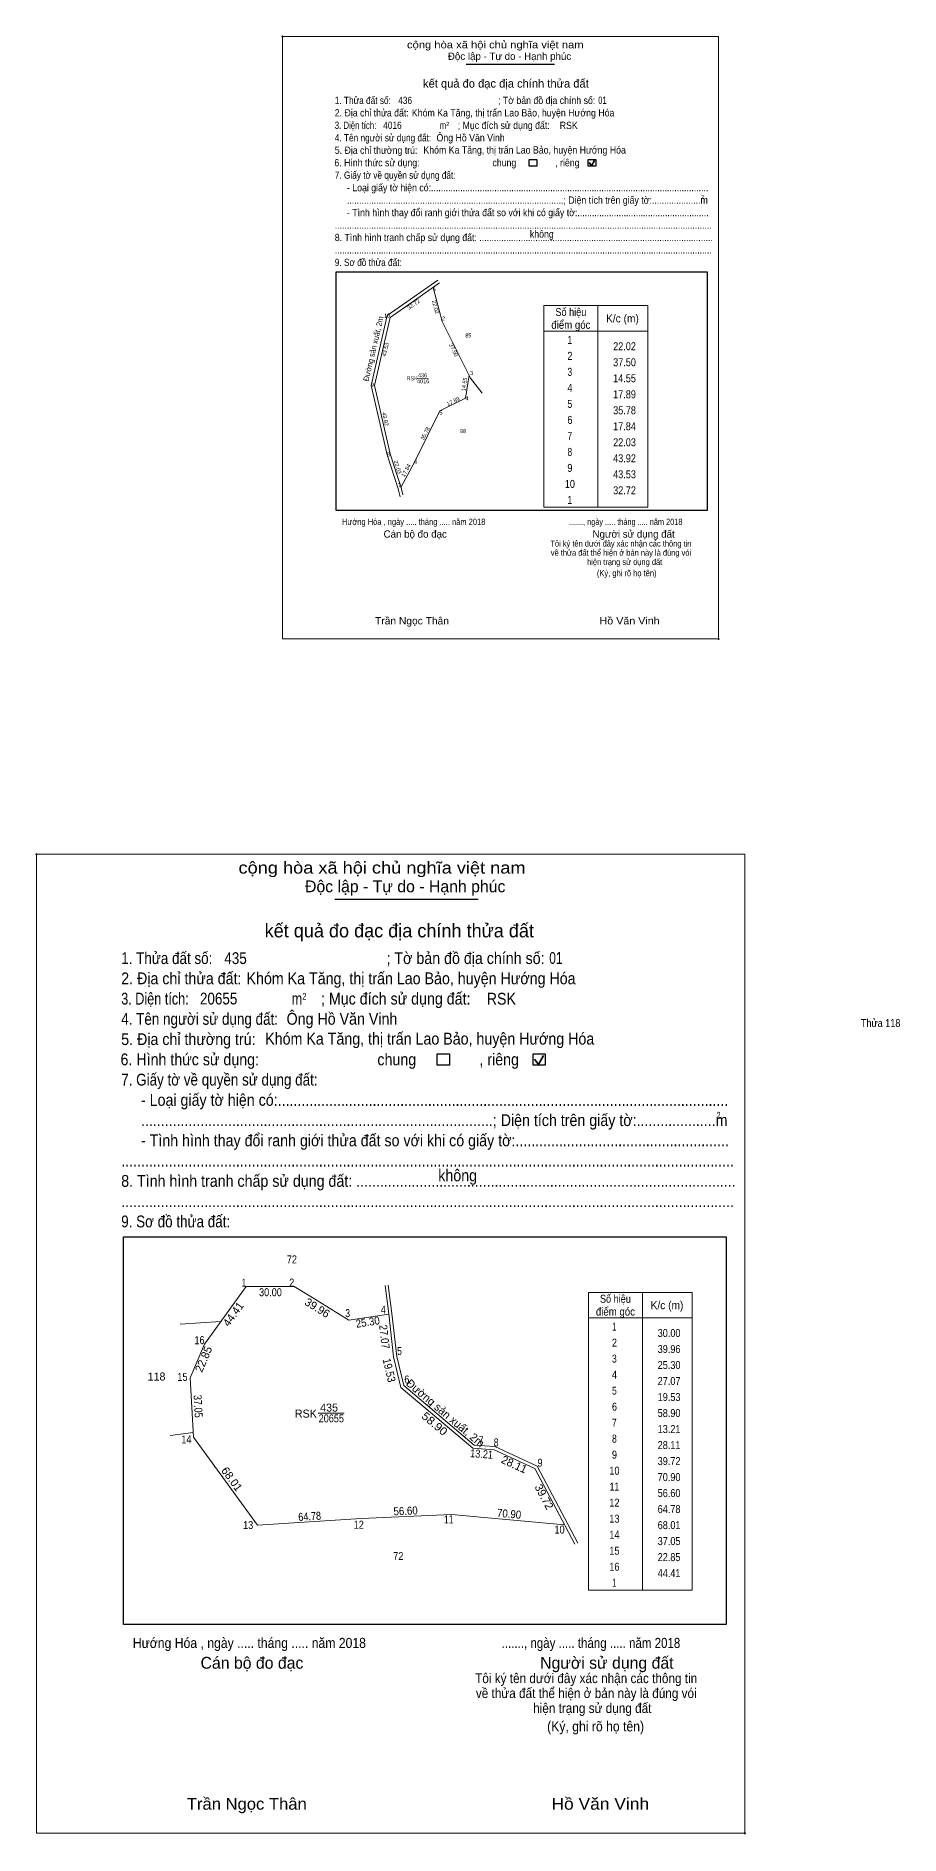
# Model space of a CAD drawing. Header units: metres. Extents: x 535588 to 538099, y 1839141 to 1840775.
# Drawn here: x 535588 to 536127, y 1839651 to 1840775 of the extents above; entities that cross this region are included whole.
import ezdxf
from ezdxf.enums import TextEntityAlignment as Align

# ---------------------------------------------------------------- set-up
doc = ezdxf.new("R2010")
doc.units = ezdxf.units.M
doc.header["$LTSCALE"] = 1.2
doc.header["$PDMODE"] = 32
doc.header["$PDSIZE"] = 0.6
doc.linetypes.add('MEDIUM_DASHED', pattern=[4.5, 3, -1.5])
for name, color, linetype, lineweight in [('1', 7, 'MEDIUM_DASHED', 13), ('44', 7, 'Continuous', 13), ('6', 7, 'Continuous', 13), ('63', 7, 'Continuous', 13), ('7', 7, 'Continuous', 25)]:
    doc.layers.add(name, color=color, linetype=linetype, lineweight=lineweight)

msp = doc.modelspace()

# ---------------------------------------------------------------- linework, layer by layer
at = {"layer": '44'}
for p, q in [((535819.41, 1840609.1), (535838.82, 1840622.76)), ((535820.56, 1840607.46), (535839.8, 1840620.99)), ((535807.2, 1840600.56), (535819.41, 1840609.1)), ((535808.97, 1840599.35), (535820.56, 1840607.46)), ((535797.06, 1840556.96), (535807.2, 1840600.56)), ((535799.11, 1840556.95), (535808.97, 1840599.35)), ((535825.84, 1840561.28), (535832.73, 1840561.06)), ((535807.14, 1840513.58), (535797.06, 1840556.95)), ((535809.06, 1840514.17), (535799.11, 1840556.95)), ((535816.04, 1840492.25), (535809.05, 1840514.21)), ((535814.13, 1840491.64), (535807.13, 1840513.62)), ((535816.06, 1840492.2), (535816.96, 1840488.65)), ((535814.17, 1840491.52), (535815.24, 1840487.32)), ((535719.11, 1839993.95), (535749.11, 1839993.95)), ((535808.12, 1839976.82), (535805.79, 1839994.63)), ((535810.1, 1839977.08), (535807.77, 1839994.89)), ((535703.34, 1839972.11), (535677.92, 1839970.53)), ((535764.07, 1839914.79), (535780.24, 1839914.79)), ((535671.6, 1839900.83), (535685.96, 1839902.72)), ((535918.22, 1839844.49), (535924.25, 1839832.93)), ((535920, 1839845.41), (535926.16, 1839833.6))]:
    msp.add_line(p, q, dxfattribs=at)
for points in [[(535835.75, 1840618.15), (535841.5, 1840596.89), (535859.18, 1840561.51), (535866.42, 1840552.14)], [(535815.74, 1840493.18), (535824.09, 1840508.95), (535840.09, 1840540.95), (535856.09, 1840548.95), (535858.26, 1840563.34)], [(535719.11, 1839993.95), (535693.11, 1839957.95), (535684.11, 1839936.95), (535686.11, 1839899.95), (535726.11, 1839844.95)], [(535719.11, 1839993.95), (535693.11, 1839957.95), (535684.11, 1839936.95), (535686.11, 1839899.95)], [(535808.12, 1839976.8), (535783.11, 1839972.95), (535759.11, 1839987.95), (535749.11, 1839993.95)], [(535918.22, 1839844.49), (535899.39, 1839880.19), (535873.86, 1839891.96), (535860.69, 1839892.98), (535815.65, 1839930.94), (535811.11, 1839949.94), (535808.11, 1839976.84)], [(535919.99, 1839845.42), (535900.84, 1839881.72), (535874.37, 1839893.93), (535861.49, 1839894.92), (535817.44, 1839932.05), (535813.08, 1839950.28), (535810.1, 1839977.06)], [(535726.11, 1839844.95), (535790.77, 1839848.97), (535847.31, 1839851.5), (535917.92, 1839845.06)]]:
    msp.add_lwpolyline(points, dxfattribs=at)
at = {"layer": '63'}
for p, q in [((535938.61, 1840606.79), (535938.61, 1840480.79)), ((535938.61, 1840606.79), (535938.61, 1840480.79)), ((535969.81, 1840606.79), (535969.81, 1840480.79)), ((535966.42, 1839990.33), (535966.42, 1839804.33)), ((535966.42, 1839990.33), (535966.42, 1839804.33)), ((535997.62, 1839990.33), (535997.62, 1839804.33))]:
    msp.add_line(p, q, dxfattribs=at)
for points in [[(535905.01, 1840480.79), (535905.01, 1840606.79), (535938.61, 1840606.79), (535969.81, 1840606.79)], [(535905.01, 1840590.79), (535938.61, 1840590.79), (535969.81, 1840590.79)], [(535969.81, 1840480.79), (535938.61, 1840480.79), (535905.01, 1840480.79)], [(535932.82, 1839804.33), (535932.82, 1839990.33), (535966.42, 1839990.33), (535997.62, 1839990.33)], [(535932.82, 1839974.33), (535966.42, 1839974.33), (535997.62, 1839974.33)], [(535997.62, 1839804.33), (535966.42, 1839804.33), (535932.82, 1839804.33)]]:
    msp.add_lwpolyline(points, dxfattribs=at)
at = {"layer": '7'}
for p, q in [((535856.46, 1840757.67), (535911.5, 1840757.67)), ((535775.21, 1840627.87), (536006.89, 1840627.87)), ((536006.89, 1840627.87), (536006.89, 1840478.74)), ((535774.42, 1840235.97), (535863.84, 1840235.97)), ((535642.39, 1840025.05), (536018.86, 1840025.05)), ((536018.86, 1840025.05), (536018.86, 1839782.72))]:
    msp.add_line(p, q, dxfattribs=at)
at = {"layer": '7', "lineweight": 35}
for p, q in [((535933.22, 1840696.15), (535934.77, 1840694.13)), ((535934.77, 1840694.13), (535936.65, 1840697.51)), ((535899.15, 1840136), (535901.66, 1840132.73)), ((535901.66, 1840132.73), (535904.72, 1840138.21))]:
    msp.add_line(p, q, dxfattribs=at)
at = {"layer": '7', "lineweight": 13}
for points in [[(535741.84, 1840774.93), (536013.98, 1840774.93), (536013.98, 1840398.53), (535741.84, 1840398.53)], [(535588.16, 1840264.02), (536030.38, 1840264.02), (536030.38, 1839652.37), (535588.16, 1839652.37)]]:
    msp.add_lwpolyline(points, close=True, dxfattribs=at)
at = {"layer": '7'}
for points in [[(535895.84, 1840698.16), (535900.52, 1840698.16), (535900.52, 1840693.8), (535895.84, 1840693.8)], [(535932.61, 1840698.16), (535937.29, 1840698.16), (535937.29, 1840693.8), (535932.61, 1840693.8)], [(535838.41, 1840139.26), (535846, 1840139.26), (535846, 1840132.18), (535838.41, 1840132.18)], [(535898.16, 1840139.26), (535905.75, 1840139.26), (535905.75, 1840132.18), (535898.16, 1840132.18)]]:
    msp.add_lwpolyline(points, close=True, dxfattribs=at)
for points in [[(536006.89, 1840478.74), (535775.21, 1840478.74), (535775.21, 1840627.87)], [(536018.86, 1839782.72), (535642.39, 1839782.72), (535642.39, 1840025.05)]]:
    msp.add_lwpolyline(points, dxfattribs=at)
for p in [(535741.84, 1840774.93), (536013.98, 1840398.53), (535588.16, 1840264.02), (536030.37, 1839652.37)]:
    msp.add_point(p, dxfattribs=at)

# ---------------------------------------------------------------- texts
at = {"layer": '1'}
for s, width, p in [('85', 0.8, (535857.81, 1840586.88)), ('RSK', 0.9, (535822.7, 1840560.1)), ('4016', 0.85, (535829.57, 1840558.29)), ('436', 0.85, (535829.22, 1840562)), ('98', 0.8, (535854.45, 1840527.11))]:
    msp.add_text(s, height=2.5, dxfattribs=dict(at, width=width)).set_placement(p, align=Align.CENTER)
for s, height, width, p in [('Hướng Hóa , ngày ..... tháng ..... năm 2018', 3.894, 0.9, (535778.86, 1840469.78)), ('Trần Ngọc Thân', 4.543, 1.05, (535799.59, 1840407.6)), ('Hồ Văn Vinh', 4.544, 1.1, (535939.71, 1840407.6)), ('Hướng Hóa , ngày ..... tháng ..... năm 2018', 6.327, 0.9, (535648.31, 1839768.14)), ('Trần Ngọc Thân', 7.382, 1.05, (535682.01, 1839667.11)), ('Hồ Văn Vinh', 7.384, 1.1, (535909.69, 1839667.11))]:
    msp.add_text(s, height=height, dxfattribs=dict(at, width=width)).set_placement(p)
at = {"layer": '44', "width": 0.85}
msp.add_text('Đường sản xuất, 2m', height=3.5, rotation=76.905, dxfattribs=at).set_placement((535800.188, 1840579.429), align=Align.CENTER)
at = {"layer": '44'}
for s, p in [('118', (535663.095, 1839935.25)), ('435', (535770.83, 1839915.82)), ('RSK', (535756.335, 1839912.07))]:
    msp.add_text(s, height=5, dxfattribs=at).set_placement(p, align=Align.CENTER)
msp.add_text('Đường sản xuất, 2m', height=5, rotation=319.713, dxfattribs=at).set_placement((535841.838, 1839912.925), align=Align.CENTER)
at = {"layer": '6', "width": 0.9}
for s, height, p in [('RSK', 4.54, (535914.83, 1840717.12)), ('Ông Hồ Văn Vinh', 4.544, (535837.93, 1840709.4)), ('RSK', 7.38, (535869.26, 1840170.08)), ('Ông Hồ Văn Vinh', 7.384, (535744.3, 1840157.52))]:
    msp.add_text(s, height=height, dxfattribs=at).set_placement(p)
at = {"layer": '63'}
for s, height, width, p in [(' 1', 2.5, 0.75, (535837.66, 1840616.37)), (' 10', 2.5, 0.85, (535808.97, 1840599.35)), (' 2', 2.5, 0.85, (535843.2, 1840597.5)), ('22.02', 5, 0.85, (535962.41, 1840578.89)), ('37.50', 5, 0.85, (535962.41, 1840568.89)), (' 3', 2.5, 0.8, (535860.78, 1840563.47)), ('14.55', 5, 0.85, (535962.41, 1840558.89)), (' 9', 2.5, 0.85, (535798.8, 1840556.06)), (' 4', 2.5, 0.85, (535857.93, 1840547.65)), ('17.89', 5, 0.85, (535962.41, 1840548.89)), (' 5', 2.5, 0.8, (535841.66, 1840538.76)), ('35.78', 5, 0.85, (535962.41, 1840538.89)), ('17.84', 5, 0.85, (535962.41, 1840528.89)), (' 8', 2.5, 0.8, (535808.78, 1840512.59)), ('22.03', 5, 0.85, (535962.41, 1840518.89)), (' 6', 2.5, 0.85, (535826, 1840507.99)), ('43.92', 5, 0.85, (535962.41, 1840508.89)), ('43.53', 5, 0.85, (535962.41, 1840498.89)), (' 7', 2.5, 0.8, (535815.74, 1840493.18)), ('32.72', 5, 0.85, (535962.41, 1840488.89)), (' 1', 5, 0.75, (535719.1, 1839993.94)), (' 1', 5, 0.75, (535719.11, 1839993.95)), (' 2', 5, 0.85, (535749.1, 1839993.94)), (' 3', 5, 0.8, (535783.92, 1839974.85)), (' 4', 5, 0.85, (535806.31, 1839977.1)), ('30.00', 5, 0.85, (535990.22, 1839962.42)), (' 16', 5, 0.85, (535693.11, 1839957.95)), (' 5', 5, 0.8, (535816.3, 1839951.16)), ('39.96', 5, 0.85, (535990.22, 1839952.42)), ('25.30', 5, 0.85, (535990.22, 1839942.42)), (' 15', 5, 0.85, (535682.46, 1839935.03)), (' 6', 5, 0.85, (535820.98, 1839933.39)), ('27.07', 5, 0.85, (535990.22, 1839932.42)), ('19.53', 5, 0.85, (535990.22, 1839922.42)), ('58.90', 5, 0.85, (535990.22, 1839912.42)), ('13.21', 5, 0.85, (535990.22, 1839902.42)), (' 14', 5, 0.85, (535684.92, 1839895.97)), (' 7', 5, 0.8, (535867.25, 1839895.43)), (' 8', 5, 0.8, (535876.65, 1839894.07)), ('28.11', 5, 0.85, (535990.22, 1839892.42)), (' 9', 5, 0.85, (535904.1, 1839881.41)), ('39.72', 5, 0.85, (535990.22, 1839882.42)), ('70.90', 5, 0.85, (535990.22, 1839872.42)), ('56.60', 5, 0.85, (535990.22, 1839862.42)), (' 11', 5, 0.8, (535848.53, 1839846)), ('64.78', 5, 0.85, (535990.22, 1839852.42)), (' 13', 5, 0.85, (535723.49, 1839842.47)), (' 12', 5, 0.85, (535792.54, 1839842.65)), (' 10', 5, 0.85, (535917.92, 1839839.63)), ('68.01', 5, 0.85, (535990.22, 1839842.42)), ('37.05', 5, 0.85, (535990.22, 1839832.42)), ('44.41', 5, 0.85, (535990.22, 1839812.42)), ('22.85', 5, 0.85, (535990.22, 1839822.42))]:
    msp.add_text(s, height=height, dxfattribs=dict(at, width=width)).set_placement(p, align=Align.RIGHT)
for s, height, rotation, width, p in [('32.72', 2.5, 35.069, 1.05, (535824.307, 1840606.588)), ('22.02', 2.5, 285.134, 0.95, (535836.114, 1840605.606)), ('43.53', 2.5, 76.909, 0.9, (535807.244, 1840579.047)), ('14.55', 2.5, 81.424, 0.9, (535856.512, 1840557.419)), ('43.92', 2.5, 283.093, 0.95, (535804.837, 1840535.618)), ('22.03', 2.5, 287.654, 0.95, (535812.522, 1840505.464)), ('25.30', 5, 8.844, 0.9, (535795.371, 1839969.308)), ('27.07', 5, 276.364, 0.9, (535802.907, 1839962.277)), ('19.53', 5, 283.439, 0.9, (535805.968, 1839941.076)), ('37.05', 5, 273.094, 0.85, (535686.615, 1839919)), ('58.90', 5, 319.876, 1.1, (535835.114, 1839906.334)), ('13.21', 5, 355.571, 0.85, (535865.872, 1839886.875)), ('64.78', 5, 3.558, 0.85, (535758.85, 1839847.905)), ('56.60', 5, 2.562, 0.9, (535818.723, 1839851.32)), ('70.90', 5, 354.789, 0.9, (535883.028, 1839849.479))]:
    msp.add_text(s, height=height, rotation=rotation, dxfattribs=dict(at, width=width)).set_placement(p, align=Align.CENTER)
for s, width, p in [('Số hiệu', 0.85, (535921.81, 1840600.29)), ('điểm góc', 0.9, (535921.81, 1840592.29)), ('K/c (m)', 0.95, (535954.01, 1840596.29)), (' 1', 0.75, (535920.4, 1840582.89)), (' 2', 0.85, (535920.41, 1840572.89)), (' 3', 0.8, (535920.41, 1840562.89)), (' 4', 0.85, (535920.4, 1840552.89)), (' 5', 0.8, (535920.41, 1840542.89)), (' 6', 0.85, (535920.41, 1840532.89)), (' 7', 0.8, (535920.41, 1840522.89)), (' 8', 0.8, (535920.41, 1840512.89)), (' 9', 0.85, (535920.4, 1840502.89)), (' 10', 0.85, (535920.4, 1840492.89)), (' 1', 0.75, (535920.4, 1840482.89)), ('Thửa 118', 0.85, (536115.205, 1840156.07)), ('72', 0.85, (535747.61, 1840008.42)), ('30.00', 0.85, (535734.23, 1839987.9)), ('Số hiệu', 0.85, (535949.615, 1839983.82)), ('điểm góc', 0.9, (535949.625, 1839975.82)), ('K/c (m)', 0.95, (535981.825, 1839979.82)), (' 1', 0.75, (535948.22, 1839966.42)), (' 2', 0.85, (535948.22, 1839956.42)), (' 4', 0.85, (535948.22, 1839936.42)), (' 3', 0.8, (535948.225, 1839946.42)), (' 5', 0.8, (535948.225, 1839926.42)), (' 6', 0.85, (535948.225, 1839916.42)), ('20655', 0.85, (535772.225, 1839909.12)), (' 7', 0.8, (535948.22, 1839906.42)), (' 8', 0.8, (535948.22, 1839896.42)), (' 9', 0.85, (535948.22, 1839886.42)), (' 10', 0.85, (535948.215, 1839876.42)), (' 11', 0.8, (535948.215, 1839866.42)), (' 13', 0.85, (535948.22, 1839846.42)), (' 12', 0.85, (535948.225, 1839856.42)), (' 14', 0.85, (535948.215, 1839836.42)), (' 15', 0.85, (535948.22, 1839826.42)), ('72', 0.85, (535814.04, 1839823.1)), (' 16', 0.85, (535948.22, 1839816.42)), (' 1', 0.75, (535948.22, 1839806.42))]:
    msp.add_text(s, height=5, dxfattribs=dict(at, width=width)).set_placement(p, align=Align.CENTER)
for s, height, rotation, p in [('37.50', 2.5, 296.545, (535847.561, 1840578.524)), ('17.89', 2.5, 26.565, (535848.846, 1840545.843)), ('35.78', 2.5, 63.435, (535831.963, 1840526.336)), ('17.84', 2.5, 62.099, (535820.009, 1840503.225)), ('39.96', 5, 328.299, (535762.196, 1839978.516)), ('44.41', 5, 54.162, (535713.06, 1839975.211)), ('22.85', 5, 66.801, (535694.779, 1839947.6)), ('28.11', 5, 335.249, (535885.393, 1839880.561)), ('68.01', 5, 306.027, (535708.122, 1839872.195)), ('39.72', 5, 297.81, (535902.87, 1839861.446))]:
    msp.add_text(s, height=height, rotation=rotation, dxfattribs=at).set_placement(p, align=Align.CENTER)
at = {"layer": '7'}
for s, height, width, p in [('cộng hòa xã hội chủ nghĩa việt nam', 4.542, 1.15, (535819.47, 1840767.51)), ('2. Địa chỉ thửa đất:', 4.542, 0.9, (535774.39, 1840724.95)), ('1. Thửa đất số:', 4.542, 0.85, (535774.39, 1840732.72)), ('436', 4.54, 0.85, (535814.03, 1840732.72)), ('Khóm Ka Tăng, thị trấn Lao Bảo, huyện Hướng Hóa', 4.544, 0.9, (535822.54, 1840724.95)), ('; Tờ bản đồ địa chính số:', 4.542, 0.9, (535876.33, 1840732.72)), ('01', 4.54, 0.75, (535938.86, 1840732.79)), ('3. Diện tích:', 4.542, 0.8, (535774.39, 1840717.16)), ('4016', 4.54, 0.85, (535804.65, 1840717.19)), ('m', 4.542, 0.8, (535839.88, 1840717.16)), ('2', 2.595, 0.8, (535843.96, 1840718.98)), ('; Mục đích sử dụng đất:', 4.542, 0.9, (535851.15, 1840717.16)), ('4. Tên người sử dụng đất:', 4.542, 0.85, (535774.39, 1840709.36)), ('5. Địa chỉ thường trú:', 4.542, 0.9, (535774.39, 1840701.59)), ('Khóm Ka Tăng, thị trấn Lao Bảo, huyện Hướng Hóa', 4.544, 0.9, (535829.72, 1840701.76)), ('6. Hình thức sử dụng:', 4.542, 0.9, (535774.14, 1840693.8)), ('chung                , riêng', 4.542, 0.9, (535872.83, 1840693.8)), ('7. Giấy tờ về quyền sử dụng đất:', 4.542, 0.85, (535774.39, 1840686.02)), ('     - Loại giấy tờ hiện có:..................................................................................................................', 4.542, 0.9, (535774.39, 1840678.21)), ('     .........................................................................................; Diện tích trên giấy tờ:....................m', 4.542, 0.9, (535774.39, 1840670.44)), ('2', 2.595, 0.8, (536003.1, 1840673.3)), ('     - Tình hình thay đổi ranh giới thửa đất so với khi có giấy tờ:......................................................', 4.542, 0.9, (535774.39, 1840662.66)), ('8. Tình hình tranh chấp sử dụng đất: ................................................................................................', 4.542, 0.9, (535774.39, 1840647.08)), ('...........................................................................................................................................................', 4.542, 0.9, (535774.39, 1840654.85)), ('không', 4.542, 0.9, (535896.22, 1840649.22)), ('...........................................................................................................................................................', 4.542, 0.9, (535774.39, 1840639.27)), ('9. Sơ đồ thửa đất:', 4.542, 0.85, (535774.39, 1840631.49)), ('......., ngày ..... tháng ..... năm 2018', 3.894, 0.85, (535920.55, 1840469.78)), ('(Ký, ghi rõ họ tên)', 3.894, 0.9, (535938.04, 1840437.72)), ('cộng hòa xã hội chủ nghĩa việt nam', 7.381, 1.15, (535714.3, 1840251.95)), ('1. Thửa đất số:', 7.381, 0.85, (535641.06, 1840195.43)), ('435', 7.38, 0.85, (535705.46, 1840195.43)), ('; Tờ bản đồ địa chính số:', 7.381, 0.9, (535806.7, 1840195.43)), ('01', 7.38, 0.75, (535908.31, 1840195.53)), ('2. Địa chỉ thửa đất:', 7.381, 0.9, (535641.06, 1840182.79)), ('Khóm Ka Tăng, thị trấn Lao Bảo, huyện Hướng Hóa', 7.384, 0.9, (535719.29, 1840182.79)), ('3. Diện tích:', 7.381, 0.8, (535641.06, 1840170.13)), ('20655', 7.38, 0.85, (535690.22, 1840170.18)), ('2', 4.218, 0.8, (535754.1, 1840173.1)), ('; Mục đích sử dụng đất:', 7.381, 0.9, (535765.78, 1840170.13)), ('4. Tên người sử dụng đất:', 7.381, 0.85, (535641.06, 1840157.47)), ('m', 7.381, 0.8, (535747.47, 1840170.13)), ('5. Địa chỉ thường trú:', 7.381, 0.9, (535641.06, 1840144.83)), ('Khóm Ka Tăng, thị trấn Lao Bảo, huyện Hướng Hóa', 7.384, 0.9, (535730.96, 1840145.12)), ('6. Hình thức sử dụng:', 7.381, 0.9, (535640.64, 1840132.17)), ('chung                , riêng', 7.381, 0.9, (535801.01, 1840132.17)), ('7. Giấy tờ về quyền sử dụng đất:', 7.381, 0.85, (535641.06, 1840119.54)), ('     - Loại giấy tờ hiện có:..................................................................................................................', 7.381, 0.9, (535641.06, 1840106.85)), ('     .........................................................................................; Diện tích trên giấy tờ:....................m', 7.381, 0.9, (535641.06, 1840094.21)), ('2', 4.218, 0.8, (536012.7, 1840098.86)), ('     - Tình hình thay đổi ranh giới thửa đất so với khi có giấy tờ:......................................................', 7.381, 0.9, (535641.06, 1840081.58)), ('8. Tình hình tranh chấp sử dụng đất: ................................................................................................', 7.381, 0.9, (535641.06, 1840056.25)), ('...........................................................................................................................................................', 7.381, 0.9, (535641.06, 1840068.89)), ('không', 7.381, 0.9, (535839.02, 1840059.74)), ('...........................................................................................................................................................', 7.381, 0.9, (535641.06, 1840043.56)), ('9. Sơ đồ thửa đất:', 7.381, 0.85, (535641.06, 1840030.93)), ('......., ngày ..... tháng ..... năm 2018', 6.327, 0.85, (535878.57, 1839768.14)), ('(Ký, ghi rõ họ tên)', 6.327, 0.9, (535906.98, 1839716.04))]:
    msp.add_text(s, height=height, dxfattribs=dict(at, width=width)).set_placement(p)
for s, height, p in [('Độc lập - Tự do - Hạnh phúc', 4.542, (535845.02, 1840760.32)), ('Cán bộ đo đạc', 4.542, (535804.87, 1840461.81)), ('Người sử dụng đất', 4.542, (535935.34, 1840461.81)), ('Độc lập - Tự do - Hạnh phúc', 7.381, (535755.82, 1840240.28)), ('Cán bộ đo đạc', 7.381, (535690.59, 1839755.2)), ('Người sử dụng đất', 7.381, (535902.59, 1839755.2))]:
    msp.add_text(s, height=height, dxfattribs=at).set_placement(p)
for s, height, p in [('kết quả đo đạc địa chính thửa đất', 5.192, (535881.24, 1840742.98)), ('.', 1.298, (536013.989, 1840397.88)), ('kết quả đo đạc địa chính thửa đất', 8.437, (535814.68, 1840212.1)), ('.', 2.109, (536030.408, 1839651.3))]:
    msp.add_text(s, height=height, dxfattribs=at).set_placement(p, align=Align.CENTER)
at = {"layer": '7', "width": 0.9}
for s, height, p in [('Tôi ký tên dưới đây xác nhận các thông tin', 3.753, (535953.035, 1840456.28)), ('về thửa đất thể hiện ở bản này là đúng vói', 3.753, (535953.075, 1840450.53)), ('hiện trạng sử dụng đất', 3.753, (535955.38, 1840444.79)), ('Tôi ký tên dưới đây xác nhận các thông tin', 6.098, (535931.35, 1839746.2)), ('về thửa đất thể hiện ở bản này là đúng vói', 6.098, (535931.415, 1839736.87)), ('hiện trạng sử dụng đất', 6.098, (535935.17, 1839727.53))]:
    msp.add_text(s, height=height, dxfattribs=at).set_placement(p, align=Align.CENTER)

doc.saveas('drawing.dxf')
